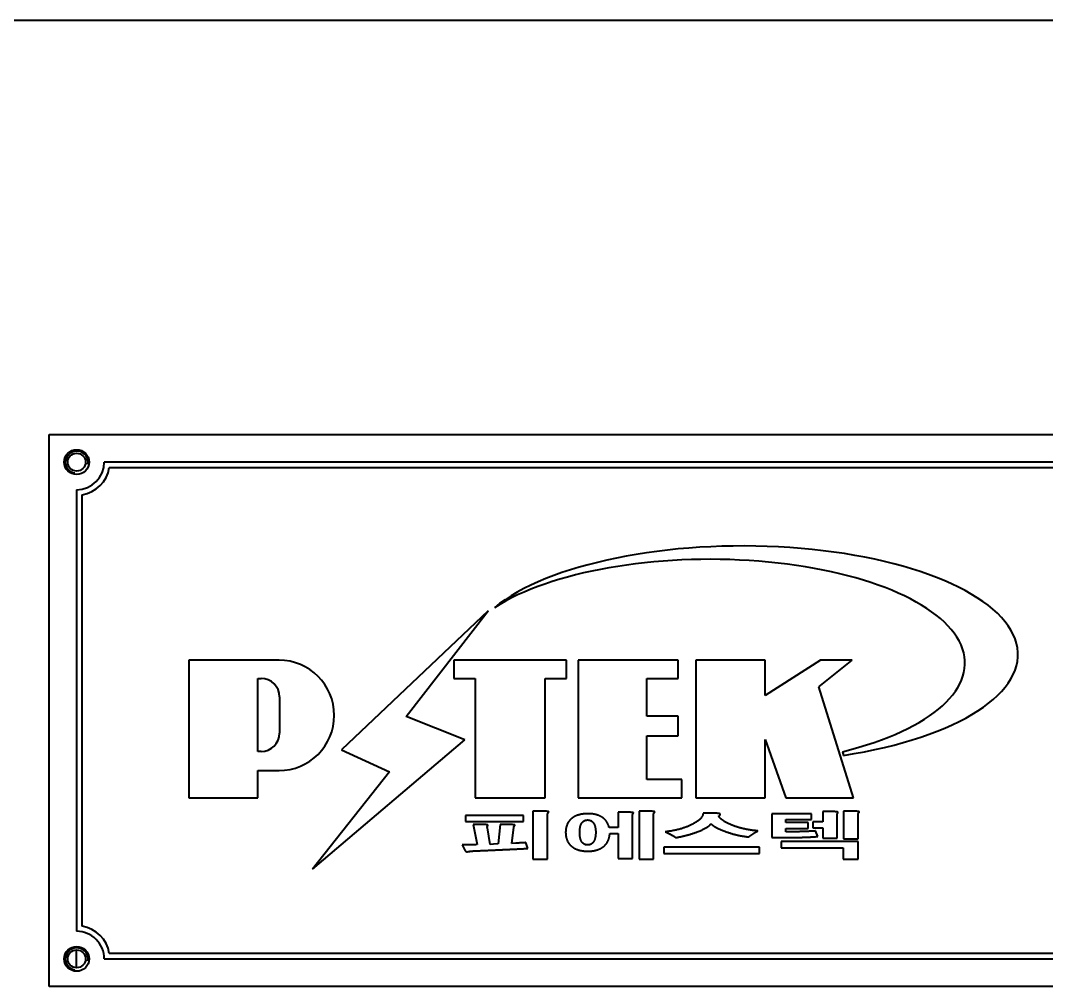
# Model space of a CAD drawing. Header units: millimetres. Extents: x 0 to 4752, y 0 to 3360.
# Drawn here: x 2873.5 to 3059.4, y 1826.9 to 2001.9 of the extents above; entities that cross this region are included whole.
import ezdxf

# ---------------------------------------------------------------- set-up
doc = ezdxf.new("R2010")
doc.units = ezdxf.units.MM
doc.header["$LTSCALE"] = 8
doc.layers.add('가시적인 것(ISO)', color=3, linetype='Continuous', lineweight=40)
doc.layers.add('가시적인 좁은 것(ISO)', color=3, linetype='Continuous', lineweight=35)

msp = doc.modelspace()

# ---------------------------------------------------------------- linework, layer by layer
at = {"layer": '가시적인 것(ISO)'}
for p, q in [((3353.709, 2001.882), (2703.709, 2001.882)), ((2878.709, 1926.882), (3178.709, 1926.882)), ((2878.709, 1826.882), (2878.709, 1926.882)), ((3168.709, 1921.882), (2888.709, 1921.882)), ((2889.625, 1920.882), (3167.793, 1920.882)), ((2883.709, 1916.882), (2883.709, 1836.882)), ((2884.709, 1837.798), (2884.709, 1915.966)), ((2958.251, 1894.95), (2931.706, 1869.759)), ((2943.421, 1875.799), (2958.251, 1894.95)), ((2920.365, 1885.994), (2904.033, 1885.994)), ((2904.033, 1885.994), (2904.033, 1861.049)), ((2952.04, 1885.994), (2952.04, 1882.688)), ((2972.417, 1885.994), (2952.04, 1885.994)), ((2972.417, 1882.688), (2972.417, 1885.994)), ((2974.521, 1885.994), (2974.521, 1861.049)), ((2992.643, 1885.994), (2974.521, 1885.994)), ((2992.643, 1882.688), (2992.643, 1885.994)), ((3008.392, 1885.994), (2995.848, 1885.994)), ((2995.848, 1885.994), (2995.848, 1861.049)), ((3008.392, 1879.594), (3008.392, 1885.994)), ((3018.419, 1885.994), (3008.392, 1879.594)), ((3018.136, 1881.16), (3024.158, 1885.994)), ((3024.158, 1885.994), (3018.419, 1885.994)), ((2916.506, 1869.464), (2916.506, 1882.688)), ((2916.506, 1882.688), (2917.137, 1882.688)), ((2952.04, 1882.688), (2955.887, 1882.688)), ((2955.887, 1882.688), (2955.887, 1861.049)), ((2968.57, 1882.688), (2972.417, 1882.688)), ((2968.57, 1861.049), (2968.57, 1882.688)), ((2986.99, 1882.688), (2992.643, 1882.688)), ((2986.99, 1875.828), (2986.99, 1882.688)), ((3024.399, 1861.049), (3018.136, 1881.16)), ((2920.443, 1879.382), (2920.443, 1872.77)), ((2954.028, 1871.586), (2943.421, 1875.799)), ((2992.643, 1875.828), (2986.99, 1875.828)), ((2992.643, 1872.318), (2992.643, 1875.828)), ((2926.401, 1848.135), (2954.028, 1871.586)), ((2986.99, 1872.318), (2992.643, 1872.318)), ((2986.99, 1864.355), (2986.99, 1872.318)), ((3008.392, 1871.649), (3012.142, 1861.049)), ((3008.392, 1861.049), (3008.392, 1871.649)), ((2917.137, 1869.464), (2916.506, 1869.464)), ((2931.706, 1869.759), (2940.353, 1865.75)), ((3022.42, 1869.413), (3022.627, 1868.748)), ((2916.506, 1866.008), (2920.365, 1866.008)), ((2916.506, 1861.049), (2916.506, 1866.008)), ((2940.353, 1865.75), (2926.401, 1848.135)), ((2993.304, 1864.355), (2986.99, 1864.355)), ((2993.304, 1861.049), (2993.304, 1864.355)), ((2904.033, 1861.049), (2916.506, 1861.049)), ((2955.887, 1861.049), (2968.57, 1861.049)), ((2974.521, 1861.049), (2993.304, 1861.049)), ((2995.848, 1861.049), (3008.392, 1861.049)), ((3012.142, 1861.049), (3024.399, 1861.049)), ((2966.329, 1858.629), (2966.329, 1849.948)), ((2967.938, 1858.629), (2966.329, 1858.629)), ((2981.81, 1858.448), (2981.81, 1855.69)), ((2983.293, 1858.448), (2981.81, 1858.448)), ((2985.572, 1858.629), (2985.572, 1849.948)), ((2987.217, 1858.629), (2985.572, 1858.629)), ((2999.082, 1858.276), (2997.165, 1858.276)), ((3009.644, 1858.186), (3009.644, 1853.854)), ((3016.805, 1858.186), (3009.644, 1858.186)), ((3016.805, 1857.137), (3016.805, 1858.186)), ((3018.849, 1858.565), (3018.849, 1856.73)), ((3020.35, 1858.565), (3018.849, 1858.565)), ((3022.611, 1858.629), (3022.611, 1853.655)), ((3024.257, 1858.629), (3022.611, 1858.629)), ((2954.157, 1857.887), (2954.157, 1856.784)), ((2964.665, 1857.887), (2954.157, 1857.887)), ((2954.157, 1856.784), (2964.665, 1856.784)), ((2964.665, 1856.784), (2964.665, 1857.887)), ((2969.005, 1849.948), (2969.005, 1858.023)), ((2984.378, 1850.092), (2984.378, 1857.905)), ((2988.194, 1849.948), (2988.194, 1857.996)), ((3012.176, 1857.137), (3016.805, 1857.137)), ((3012.176, 1856.576), (3012.176, 1857.137)), ((3016.227, 1856.576), (3012.176, 1856.576)), ((3016.227, 1855.527), (3016.227, 1856.576)), ((3017.059, 1856.73), (3017.059, 1855.599)), ((3018.849, 1856.73), (3017.059, 1856.73)), ((3021.435, 1853.737), (3021.435, 1857.95)), ((3025.233, 1853.655), (3025.233, 1857.996)), ((2955.513, 1856.214), (2956.255, 1852.579)), ((2957.213, 1856.214), (2955.513, 1856.214)), ((2958.606, 1852.633), (2958.1, 1855.645)), ((2960.415, 1856.214), (2960.035, 1852.697)), ((2961.988, 1856.214), (2960.415, 1856.214)), ((2962.549, 1852.814), (2962.892, 1855.735)), ((2981.81, 1855.69), (2980.146, 1855.69)), ((2980.273, 1854.577), (2981.81, 1854.577)), ((2981.81, 1854.577), (2981.81, 1850.092)), ((3012.176, 1855.527), (3016.227, 1855.527)), ((3012.176, 1854.912), (3012.176, 1855.527)), ((3013.188, 1854.912), (3012.176, 1854.912)), ((3017.059, 1855.599), (3018.849, 1855.599)), ((3017.927, 1854.053), (3017.529, 1855.057)), ((3018.849, 1855.599), (3018.849, 1853.737)), ((2959.185, 1852.669), (2958.606, 1852.633)), ((2960.035, 1852.697), (2959.185, 1852.669)), ((2963.272, 1852.85), (2962.549, 1852.814)), ((2965.442, 1851.892), (2965.081, 1852.941)), ((3009.644, 1853.854), (3011.94, 1853.854)), ((3011.289, 1853.158), (3011.289, 1852.027)), ((3025.233, 1853.158), (3011.289, 1853.158)), ((3018.849, 1853.737), (3021.435, 1853.737)), ((3022.611, 1853.655), (3025.233, 1853.655)), ((3025.233, 1849.948), (3025.233, 1853.158)), ((2953.524, 1852.525), (2954.012, 1851.593)), ((2990.039, 1852.127), (2990.039, 1850.997)), ((3007.401, 1852.127), (2990.039, 1852.127)), ((2990.039, 1850.997), (3007.401, 1850.997)), ((3007.401, 1850.997), (3007.401, 1852.127)), ((3011.289, 1852.027), (3022.557, 1852.027)), ((3022.557, 1852.027), (3022.557, 1849.948)), ((2966.329, 1849.948), (2969.005, 1849.948)), ((2981.81, 1850.092), (2984.378, 1850.092)), ((2985.572, 1849.948), (2988.194, 1849.948)), ((3022.557, 1849.948), (3025.233, 1849.948)), ((2883.709, 1830.261), (2883.709, 1833.503)), ((3167.793, 1832.882), (2889.625, 1832.882)), ((2888.709, 1831.882), (3168.709, 1831.882)), ((3178.709, 1826.882), (2878.709, 1826.882))]:
    msp.add_line(p, q, dxfattribs=at)
for centre, radius in [((2883.709, 1921.882), 2.25), ((2883.709, 1921.882), 1.621), ((2883.709, 1831.882), 2.25), ((2883.709, 1831.882), 1.621)]:
    msp.add_circle(centre, radius, dxfattribs=at)
for centre, radius, start, end in [((2883.709, 1921.882), 5, 270.00002, 0), ((2883.709, 1921.882), 6, 279.59409, 350.40593), ((2920.365, 1876.001), 9.993, 270, 90), ((2917.137, 1879.382), 3.306, 0, 90), ((2917.137, 1872.77), 3.306, 270, 0), ((2883.709, 1831.882), 6, 9.59407, 80.40595), ((2883.709, 1831.882), 5, 0, 90.00002)]:
    msp.add_arc(centre, radius, start, end, dxfattribs=at)
for centre, major_axis, ratio, start_param, end_param in [((3004.347, 1887.033), (49.851, 0), 0.3942601, 5.0878455, 8.9791998), ((2998.42, 1885.472), (46.184, 0), 0.4069905, 5.2588489, 8.8617991)]:
    msp.add_ellipse(centre, major_axis=major_axis, ratio=ratio, start_param=start_param, end_param=end_param, dxfattribs=at)
for points in [[(2969.132, 1858.583), (2968.933, 1858.629), (2967.938, 1858.629)], [(2969.005, 1858.023), (2969.005, 1858.131), (2969.06, 1858.24)], [(2969.06, 1858.24), (2969.078, 1858.294), (2969.15, 1858.394)], [(2969.15, 1858.394), (2969.277, 1858.547), (2969.132, 1858.583)], [(2976.294, 1858.186), (2974.341, 1858.186), (2973.273, 1857.245)], [(2978.934, 1857.507), (2977.921, 1858.186), (2976.294, 1858.186)], [(2984.468, 1858.385), (2984.251, 1858.448), (2983.293, 1858.448)], [(2984.414, 1858.059), (2984.432, 1858.095), (2984.487, 1858.177)], [(2984.487, 1858.177), (2984.613, 1858.339), (2984.468, 1858.385)], [(2988.339, 1858.574), (2988.14, 1858.629), (2987.217, 1858.629)], [(2988.194, 1857.996), (2988.194, 1858.095), (2988.23, 1858.195)], [(2988.23, 1858.195), (2988.266, 1858.258), (2988.339, 1858.357)], [(2988.339, 1858.357), (2988.465, 1858.529), (2988.339, 1858.574)], [(2997.165, 1858.276), (2997.165, 1857.236), (2995.121, 1856.214)], [(3000.203, 1858.167), (2999.986, 1858.276), (2999.082, 1858.276)], [(3021.508, 1858.502), (3021.309, 1858.565), (3020.35, 1858.565)], [(3021.472, 1858.14), (3021.49, 1858.186), (3021.544, 1858.285)], [(3021.544, 1858.285), (3021.671, 1858.457), (3021.508, 1858.502)], [(3025.378, 1858.574), (3025.179, 1858.629), (3024.257, 1858.629)], [(3025.233, 1857.996), (3025.233, 1858.095), (3025.27, 1858.195)], [(3025.27, 1858.195), (3025.306, 1858.258), (3025.378, 1858.357)], [(3025.378, 1858.357), (3025.505, 1858.529), (3025.378, 1858.574)], [(2973.273, 1857.245), (2972.279, 1856.341), (2972.279, 1854.813)], [(2974.829, 1854.813), (2974.829, 1855.916), (2975.191, 1856.486)], [(2975.191, 1856.486), (2975.57, 1857.046), (2976.276, 1857.046)], [(2976.276, 1857.046), (2976.963, 1857.046), (2977.325, 1856.486)], [(2977.325, 1856.486), (2977.723, 1855.916), (2977.723, 1854.813)], [(2980.146, 1855.69), (2979.893, 1856.847), (2978.934, 1857.507)], [(2984.378, 1857.905), (2984.378, 1857.978), (2984.414, 1858.059)], [(2996.116, 1854.894), (2998.087, 1855.654), (2998.611, 1856.368)], [(2998.611, 1856.368), (2999.262, 1855.654), (3001.252, 1854.939)], [(3000.04, 1857.779), (3000.42, 1858.059), (3000.203, 1858.167)], [(3000.528, 1857.146), (3000.04, 1857.534), (3000.04, 1857.779)], [(3001.939, 1856.314), (3001.053, 1856.721), (3000.528, 1857.146)], [(3004.164, 1855.545), (3002.952, 1855.862), (3001.939, 1856.314)], [(3021.435, 1857.95), (3021.435, 1858.041), (3021.472, 1858.14)], [(2958.118, 1856.169), (2957.955, 1856.214), (2957.213, 1856.214)], [(2958.1, 1855.645), (2958.063, 1855.744), (2958.082, 1855.843)], [(2958.082, 1855.843), (2958.1, 1855.898), (2958.154, 1855.997)], [(2958.154, 1855.997), (2958.226, 1856.133), (2958.118, 1856.169)], [(2963.037, 1856.151), (2962.856, 1856.214), (2961.988, 1856.214)], [(2962.892, 1855.735), (2962.892, 1855.798), (2962.929, 1855.862)], [(2962.929, 1855.862), (2962.965, 1855.898), (2963.019, 1855.97)], [(2963.019, 1855.97), (2963.164, 1856.115), (2963.037, 1856.151)], [(2972.279, 1854.813), (2972.279, 1853.239), (2973.273, 1852.344)], [(2975.191, 1853.094), (2974.829, 1853.673), (2974.829, 1854.813)], [(2977.723, 1854.813), (2977.723, 1853.682), (2977.325, 1853.094)], [(2979.187, 1852.272), (2980.182, 1853.104), (2980.273, 1854.577)], [(2995.121, 1856.214), (2993.059, 1855.183), (2990.31, 1854.903)], [(2990.31, 1854.903), (2990.835, 1854.677), (2991.341, 1854.397)], [(2992.245, 1853.863), (2994.217, 1854.171), (2996.116, 1854.894)], [(3001.252, 1854.939), (3003.259, 1854.234), (3005.375, 1853.972)], [(3007.112, 1855.066), (3005.574, 1855.192), (3004.164, 1855.545)], [(3005.375, 1853.972), (3005.791, 1854.279), (3006.225, 1854.559)], [(3006.225, 1854.559), (3006.714, 1854.876), (3007.112, 1855.066)], [(3015.286, 1854.948), (3014.292, 1854.912), (3013.188, 1854.912)], [(3017.529, 1855.057), (3016.39, 1854.984), (3015.286, 1854.948)], [(2964.249, 1852.896), (2963.941, 1852.877), (2963.272, 1852.85)], [(2965.081, 1852.941), (2964.773, 1852.923), (2964.249, 1852.896)], [(2976.276, 1852.525), (2975.57, 1852.525), (2975.191, 1853.094)], [(2977.325, 1853.094), (2976.963, 1852.525), (2976.276, 1852.525)], [(2991.341, 1854.397), (2991.847, 1854.125), (2992.245, 1853.863)], [(3011.94, 1853.854), (3013.55, 1853.854), (3014.906, 1853.899)], [(3014.906, 1853.899), (3016.661, 1853.945), (3017.927, 1854.053)], [(2954.862, 1852.543), (2954.085, 1852.525), (2953.524, 1852.525)], [(2954.012, 1851.593), (2954.157, 1851.349), (2954.266, 1851.313)], [(2954.266, 1851.313), (2954.374, 1851.277), (2954.7, 1851.331)], [(2954.7, 1851.331), (2954.989, 1851.376), (2955.188, 1851.403)], [(2956.255, 1852.579), (2955.387, 1852.561), (2954.862, 1852.543)], [(2955.188, 1851.403), (2955.55, 1851.44), (2955.947, 1851.449)], [(2955.947, 1851.449), (2957.81, 1851.53), (2960.342, 1851.648)], [(2960.342, 1851.648), (2962.766, 1851.756), (2965.442, 1851.892)], [(2973.273, 1852.344), (2974.341, 1851.394), (2976.294, 1851.394)], [(2976.294, 1851.394), (2978.138, 1851.394), (2979.187, 1852.272)]]:
    msp.add_open_spline(points, degree=2, dxfattribs=at)
at = {"layer": '가시적인 좁은 것(ISO)'}
for centre in [(2883.709, 1921.882), (2883.709, 1831.882)]:
    msp.add_arc(centre, 2, 350, 260, dxfattribs=at)

doc.saveas('drawing.dxf')
